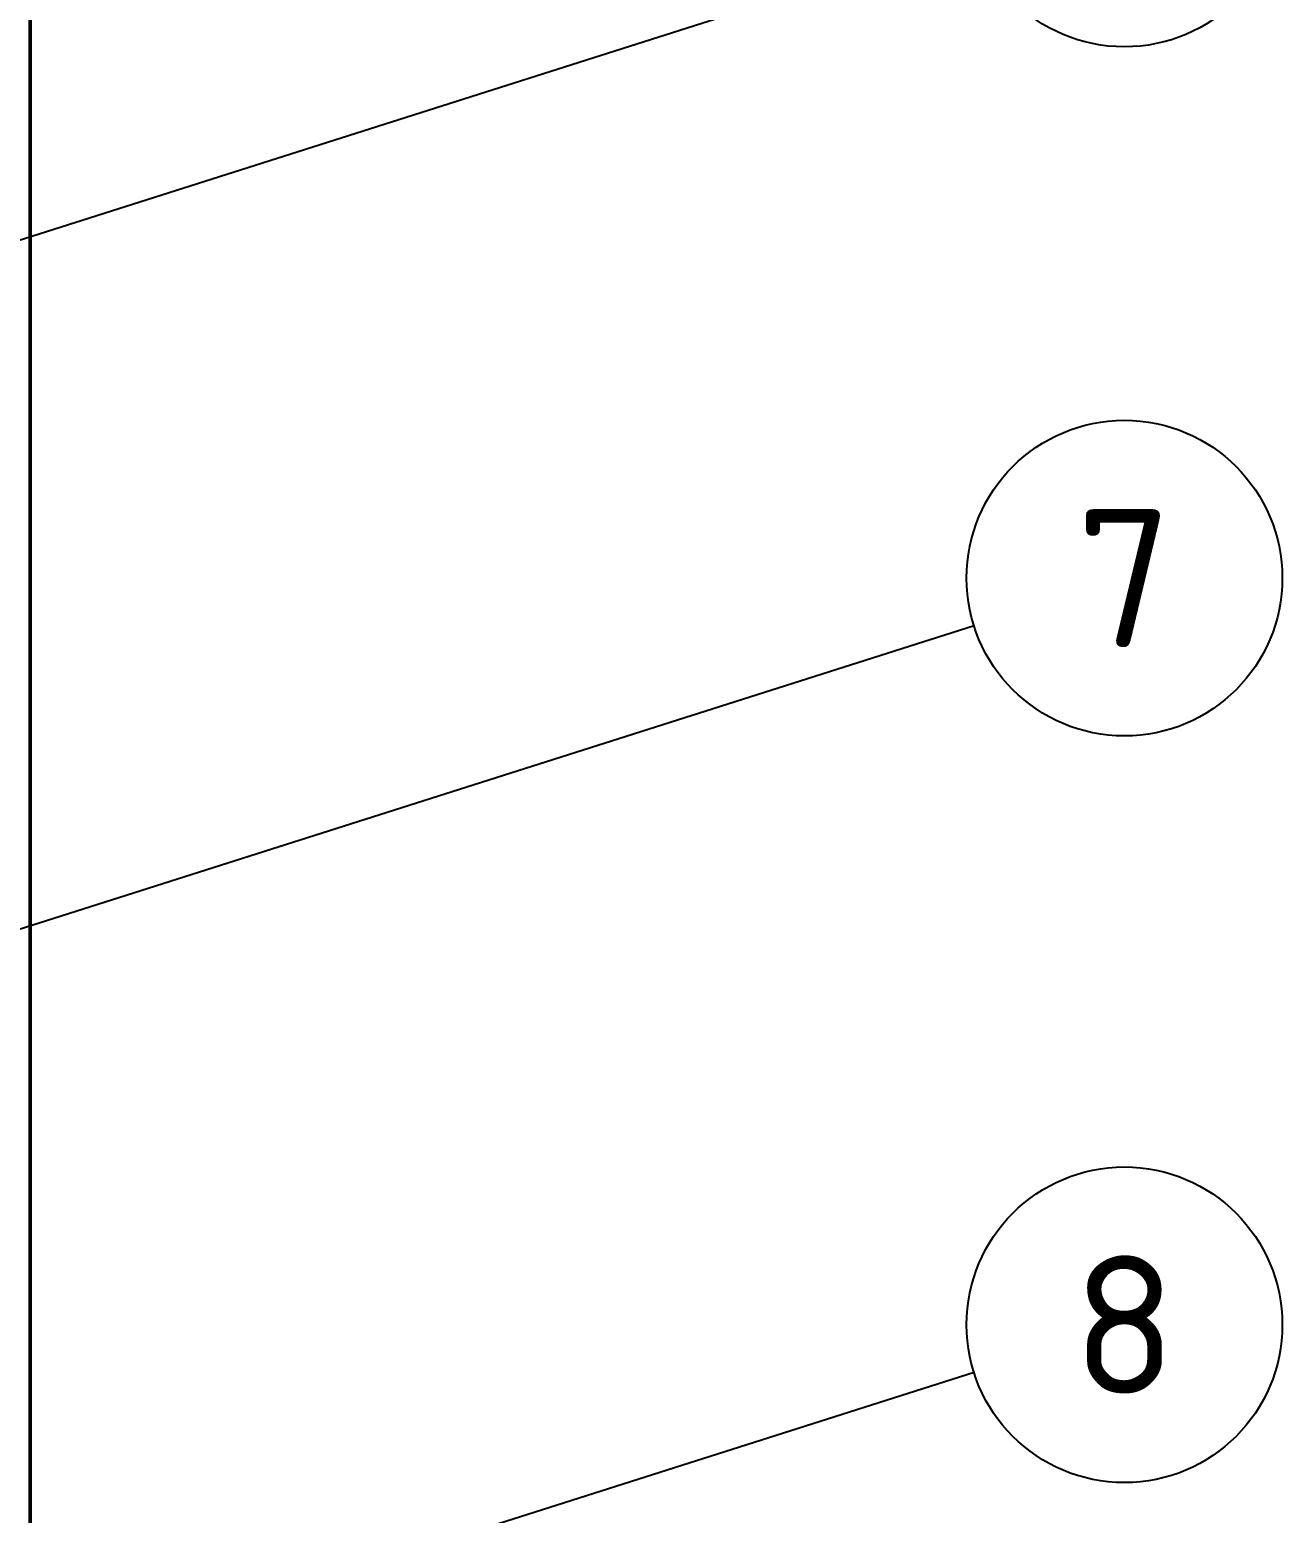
# Model space of a CAD drawing. Header units: millimetres. Extents: x 0 to 594, y 0 to 420.
# Drawn here: x 113.76 to 145.5, y 324.55 to 362.15 of the extents above; entities that cross this region are included whole.
import ezdxf
from ezdxf.enums import TextEntityAlignment as Align

# ---------------------------------------------------------------- set-up
doc = ezdxf.new("R2010")
doc.units = ezdxf.units.MM
for name, color, linetype, lineweight in [('01-VISIBLE', 7, 'CONTINUOUS', 50), ('06-TEXTO', 7, 'CONTINUOUS', 25), ('08-FINA', 5, 'CONTINUOUS', 25)]:
    doc.layers.add(name, color=color, linetype=linetype, lineweight=lineweight)
doc.styles.add('ISO3098', font='isocpeur.ttf')

msp = doc.modelspace()

# ---------------------------------------------------------------- linework, layer by layer
at = {"layer": '01-VISIBLE'}
msp.add_line((113.77, 275.5), (113.77, 368.98), dxfattribs=at)
at = {"layer": '08-FINA'}
for p, q in [((137.688, 364.503), (92.75, 350.215)), ((137.688, 347.038), (92.75, 332.75)), ((137.688, 328.113), (92.75, 313.825))]:
    msp.add_line(p, q, dxfattribs=at)
for centre in [(141.5, 365.715), (141.5, 348.25), (141.5, 329.325)]:
    msp.add_circle(centre, 4, dxfattribs=at)

# ---------------------------------------------------------------- texts
at = {"layer": '06-TEXTO', "style": 'ISO3098'}
for s, p in [('7', (141.5, 348.25)), ('8', (141.5, 329.325))]:
    msp.add_text(s, height=3.5, dxfattribs=at).set_placement(p, align=Align.MIDDLE_CENTER)

doc.saveas('drawing.dxf')
